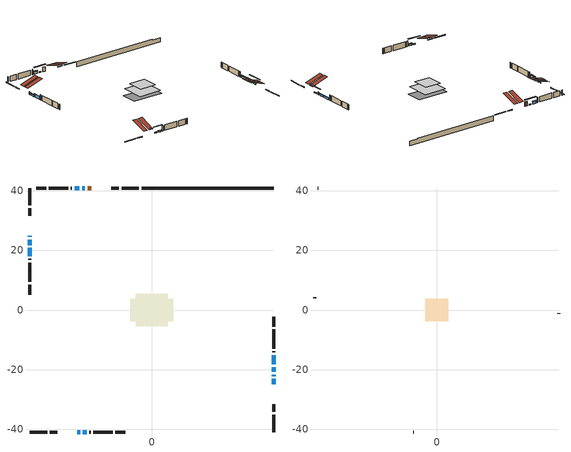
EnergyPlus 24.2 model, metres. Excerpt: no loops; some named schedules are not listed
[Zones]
conditioned space
 floor adiabatic (AdiabaticFloorConstruction): -5.39,-5.39 -5.39,5.39 5.39,5.39 5.39,-5.39 z0.43
 floor foundation (Slab1 construction): -7.28,-3.8 -7.28,3.8 7.28,3.8 7.28,-3.8 z-1.86
 wall outside (RimJoist1 construction): -4.28,40.95 -10.13,40.95 / -40.95,-40.95 -35.1,-40.95 / -40.95,40.95 -40.95,35.1 / 40.95,-40.95 40.95,-35.1 z0.43:0.73
 wall outside (RimJoist2 construction): -11.06,40.95 -13.52,40.95 / -34.17,-40.95 -31.71,-40.95 / -40.95,34.17 -40.95,31.71 / 40.95,-34.17 40.95,-31.71 z0.43:0.73
 wall outside (AdiabaticWallConstruction 1): -20.26,40.95 -21.53,40.95 z0.43:2.46
 wall outside (AdiabaticWallConstruction): -40.95,24.97 -40.95,24.54 / 40.95,-22.16 40.95,-21.73 z0.43:1.65; -40.95,23.61 -40.95,21.76 z0.43:1.24; 40.95,-24.97 40.95,-23.09 / -22.46,40.95 -23.4,40.95 / -24.97,-40.95 -24.03,-40.95 z0.43:0.89; 40.95,-20.81 40.95,-19.15 z0.43:1.27; 40.95,-18.23 40.95,-15.18 z0.43:1.19; -24.33,40.95 -25.88,40.95 z0.43:1.47; -23.1,-40.95 -21.83,-40.95 z0.43:1.07; -40.95,20.83 -40.95,18.11 z0.43:1.78
 wall outside (Wall1 construction): -26.8,40.95 -27.15,40.95 / -20.9,-40.95 -20.55,-40.95 / -40.95,17.18 -40.95,16.84 / 40.95,-14.25 40.95,-13.9 z0.43:2.87
 wall outside (Wall2 construction): -28.08,40.95 -34.54,40.95 / -19.63,-40.95 -13.17,-40.95 / -40.95,15.91 -40.95,9.45 / 40.95,-12.97 40.95,-6.52 z0.43:2.87
 wall outside (Wall3 construction): -35.47,40.95 -38.82,40.95 / -12.24,-40.95 -8.88,-40.95 / -40.95,8.52 -40.95,5.17 / 40.95,-5.59 40.95,-2.23 z0.43:2.87
 wall foundation (FoundationWall1 construction): -3.35,40.95,-1.86 -3.35,40.95,0.43 36.52,40.95,0.43 36.52,40.95,0.04 40.95,40.95,0.04 40.95,40.95,-1.86
 window (WindowConstruction 6): -40.95,24.97 -40.95,24.54 z0.43:1.65
 window (WindowConstruction 5): -40.95,23.61 -40.95,21.76 z0.43:1.24
 window (WindowConstruction 8): 40.95,-24.97 40.95,-23.09 z0.43:0.89
 window (WindowConstruction 9): -22.46,40.95 -23.4,40.95 z0.43:0.89
 window (WindowConstruction 10): -24.97,-40.95 -24.03,-40.95 z0.43:0.89
 window (WindowConstruction 7): 40.95,-22.16 40.95,-21.74 z0.43:1.65
 window (WindowConstruction): 40.95,-20.81 40.95,-19.16 z0.43:1.27
 window (WindowConstruction 1): 40.95,-18.23 40.95,-15.18 z0.43:1.19
 window (WindowConstruction 2): -24.33,40.95 -25.88,40.95 z0.43:1.47
 window (WindowConstruction 3): -23.1,-40.95 -21.83,-40.95 z0.43:1.06
 window (WindowConstruction 4): -40.95,20.83 -40.95,18.11 z0.43:1.78
 door (Door): -20.26,40.95 -21.53,40.95 z0.43:2.46
 ceiling adiabatic (AdiabaticFloorConstruction): 5.39,-5.39 5.39,5.39 -5.39,5.39 -5.39,-5.39 z0.43
 roof outside (Roof2 construction): -19.33,40.95,2.87 -19.33,33.38,5.39 -17.34,33.38,5.39 -17.34,40.95,2.87; -25.9,-40.95,2.87 -25.9,-33.38,5.39 -27.89,-33.38,5.39 -27.89,-40.95,2.87; -40.95,25.9,2.87 -33.38,25.9,5.39 -33.38,27.89,5.39 -40.95,27.89,2.87; 40.95,-25.9,2.87 33.38,-25.9,5.39 33.38,-27.89,5.39 40.95,-27.89,2.87
attic - vented
 floor to conditioned space (Floor1 construction Reversed): -3.83,-3.83 -3.83,3.83 3.83,3.83 3.83,-3.83 z2.87
 wall outside (Wall4 construction): -39.75,40.95 -40.02,40.95 / -7.95,-40.95 -7.69,-40.95 / -40.95,4.24 -40.95,3.97 / 40.95,-1.3 40.95,-1.04 z0.43:2.87
 roof outside (Roof1 construction): -16.41,40.95,2.87 -16.41,33.5,5.35 -14.45,33.5,5.35 -14.45,40.95,2.87; -28.82,-40.95,2.87 -28.82,-33.5,5.35 -30.78,-33.5,5.35 -30.78,-40.95,2.87; -40.95,28.82,2.87 -33.5,28.82,5.35 -33.5,30.78,5.35 -40.95,30.78,2.87; 40.95,-28.82,2.87 33.5,-28.82,5.35 33.5,-30.78,5.35 40.95,-30.78,2.87
shading: -40.95,21.56 -40.95,23.82 -41.36,23.82 -41.36,21.56 z1.44; 40.95,-20.45 40.95,-27.61 41.36,-27.61 41.36,-20.45 z3.53; -26.04,40.95 -19.82,40.95 -19.82,41.36 -26.04,41.36 z3.53; -21.39,-40.95 -27.61,-40.95 -27.61,-41.36 -21.39,-41.36 z3.53; 40.95,-18.95 40.95,-21.01 41.36,-21.01 41.36,-18.95 z1.47; 40.95,-14.98 40.95,-18.43 41.36,-18.43 41.36,-14.98 z1.39; -26.08,40.95 -24.13,40.95 -24.13,41.36 -26.08,41.36 z1.67; -21.63,-40.95 -23.3,-40.95 -23.3,-41.36 -21.63,-41.36 z1.27; -40.95,17.91 -40.95,21.03 -41.36,21.03 -41.36,17.91 z1.98
[Building]
Building 1: Terrain=Suburbs
[Site:Location]
Edmonton Intl AP_AB: Latitude {deg}=53.31; Longitude {deg}=-113.58; Time Zone {hr}=-7; Elevation {m}=723; Keep Site Location Information=Yes
[Site:GroundTemperature:Shallow]
-1.56185, -3.61833, -3.78302, -2.80711, 1.11059, 5.01004, 8.39065, 10.5322, 10.7141, 8.97234, 5.67794, 1.89811
[Site:WaterMainsTemperature]
Calculation Method=Schedule; Temperature Schedule=mains temperature schedule
[Material] Roughness=Rough; Thermal Absorptance=0.9
Name | Thickness {m} | Conductivity {W/m-K} | Density {kg/m3} | Specific Heat {J/kg-K} | Solar Absorptance | Visible Absorptance
asphalt or fiberglass shingles | 0.00635 | 0.162714 | 1121.4 | 1465.45 | 0.4 | 0.4
ceiling stud and cavity | 0.1397 | 0.0759208 | 65.682 | 1177.47 | 0.7 | 0.7
concrete 4.0 in. | 0.1016 | 1.803125 | 2242.8 | 837.4 | 0.7 | 0.7
concrete 8.0 in. | 0.2032 | 1.803125 | 2242.8 | 837.4 | 0.7 | 0.7
door material | 0.04445 | 0.053851 | 512.64 | 1214.23 | 0.7 | 0.7
exterior vertical ins | 0.0471996 | 0.029427 | 32.04 | 1214.23 | 0.7 | 0.7
floor covering | 0.0127 | 0.0433444 | 54.468 | 1339.84 | 0.6 | 0.6
floor rigid ins; wall rigid ins | 0.512978 | 0.029427 | 32.04 | 1214.23 | 0.7 | 0.7
floor stud and cavity | 0.1397 | 1.75129 | 37.0049 | 1207.88 | 0.7 | 0.7
furniture material conditioned space 1 | 0.1524 | 0.115458 | 640.8 | 1214.23 | 0.6 | 0.6
gypsum board | 0.0127 | 0.160291 | 801 | 837.4 | 0.6 | 0.6
gypsum board 1 | 0.0127 | 0.160291 | 801 | 837.4 | 0.7 | 0.7
osb sheathing 0.5 in. | 0.0127 | 0.115458 | 512.64 | 1214.23 | 0.7 | 0.7
osb sheathing 0.75 in. | 0.01905 | 0.115458 | 512.64 | 1214.23 | 0.7 | 0.7
osb sheathing 2.0 in. | 0.0508 | 0.115458 | 512.64 | 1214.23 | 0.7 | 0.7
rim joist stud and cavity | 0.0508 | 0.0314757 | 125.044 | 1163.47 | 0.6 | 0.6
rim joist stud and cavity 1 | 0.0508 | 0.0297552 | 125.044 | 1163.47 | 0.6 | 0.6
roof rigid ins | 0.051816 | 0.029427 | 32.04 | 1214.23 | 0.7 | 0.7
roof stud and cavity | 0.2032 | 1.67773 | 78.34581 | 1123.46 | 0.7 | 0.7
wall stud and cavity | 0.1397 | 0.135854 | 139.0536 | 1170.24 | 0.7 | 0.7
wall stud and cavity 1 | 0.1397 | 0.100811 | 139.0536 | 1170.24 | 0.7 | 0.7
wall stud and cavity 2 | 0.1397 | 0.0971095 | 139.0536 | 1170.24 | 0.7 | 0.7
wall stud and cavity 3 | 0.0889 | 6.1454 | 50.32683 | 1063.81 | 0.6 | 0.6
wall stud and cavity 4 | 0.0889 | 0.380278 | 52.3479 | 1209.89 | 0.7 | 0.7
wall stud and cavity 5 | 0.0889 | 0.391764 | 83.0341 | 1211.67 | 0.7 | 0.7
wood siding | 0.0254 | 0.102417 | 544.68 | 1172.36 | 0.4 | 0.4
wood siding 1 | 0.00254 | 0.102417 | 544.68 | 1172.36 | 0.4 | 0.4
wood siding 2; wood siding 3; wood siding 4 | 0.0254 | 0.102417 | 544.68 | 1172.36 | 0.7 | 0.7
[WindowMaterial:SimpleGlazingSystem]
Name | U-Factor {W/m2-K} | Solar Heat Gain Coefficient
WindowMaterial | 2.28483 | 0.55
WindowMaterial 1 | 2.319463 | 0.53
WindowMaterial 2 | 2.24224 | 0.57
WindowMaterial 3 | 2.51649 | 0.44
WindowMaterial 4 | 2.137767 | 0.61
WindowMaterial 5 | 2.28142 | 0.55
WindowMaterial 6 | 2.24451 | 0.39
WindowMaterial 7 | 5.32767 | 0.49
[Construction]
AdiabaticFloorConstruction: floor stud and cavity, floor rigid ins, osb sheathing 0.75 in., floor covering
AdiabaticWallConstruction: wood siding 3, wall rigid ins, wall stud and cavity 4, gypsum board
AdiabaticWallConstruction 1: wood siding 4, wall rigid ins, wall stud and cavity 4, gypsum board
Door: door material
Floor1 construction Reversed: gypsum board, ceiling stud and cavity
FoundationWall1 construction: concrete 8.0 in., gypsum board 1
furniture construction conditioned space 1: furniture material conditioned space 1
PartitionWallConstruction: gypsum board, wall stud and cavity 5, gypsum board
RimJoist1 construction: wood siding 2, osb sheathing 2.0 in., rim joist stud and cavity
RimJoist2 construction: wood siding 2, osb sheathing 2.0 in., rim joist stud and cavity 1
Roof1 construction: asphalt or fiberglass shingles
Roof2 construction: asphalt or fiberglass shingles, roof rigid ins, osb sheathing 0.75 in., roof stud and cavity, gypsum board
Slab1 construction: concrete 4.0 in.
Wall1 construction: wood siding, osb sheathing 0.5 in., wall stud and cavity, gypsum board
Wall2 construction: wood siding, osb sheathing 0.5 in., wall stud and cavity 1, gypsum board
Wall3 construction: wood siding, osb sheathing 0.5 in., wall stud and cavity 2, gypsum board
Wall4 construction: wood siding 1, wall stud and cavity 3
WindowConstruction: WindowMaterial
WindowConstruction 1: WindowMaterial 1
WindowConstruction 10; WindowConstruction 8; WindowConstruction 9: WindowMaterial 7
WindowConstruction 2: WindowMaterial 2
WindowConstruction 3: WindowMaterial 3
WindowConstruction 4: WindowMaterial 4
WindowConstruction 5: WindowMaterial 5
WindowConstruction 6; WindowConstruction 7: WindowMaterial 6
[Zone] Multiplier=1; Part of Total Floor Area=Yes
Name | Volume {m3}
attic - vented | 23.6002
conditioned space | 590.1
[Space]
Name | Zone | Volume {m3}
attic - vented 1 | attic - vented | 23.6002
conditioned space 1 | conditioned space | 590.1
[ZoneInfiltration:EffectiveLeakageArea]
infil attic - vented 1: Zone or Space=attic - vented 1; Schedule=Always On Discrete; Effective Air Leakage Area {cm2}=2035.83; Stack Coefficient=0.000342286; Wind Coefficient=1.25001e-05
[ZoneMixing]
whole house fan mix: Zone or Space=attic - vented; Schedule=Always On Continuous; Design Flow Rate Calculation Method=Flow/Zone; Design Flow Rate {m3/s}=0; Source Zone or Space=conditioned space
[SurfaceProperty:ExposedFoundationPerimeter]
Slab1: Exposed Perimeter Calculation Method=TotalExposedPerimeter; Total Exposed Perimeter {m}=44.299
[InternalMass] Zone or ZoneList=conditioned space; Space or SpaceList=conditioned space 1
Name | Construction | Surface Area {m2}
furniture mass conditioned space 1 | furniture construction conditioned space 1 | 90.76
partition wall mass | PartitionWallConstruction | 226.9
[Lights]
interior lighting: Zone or ZoneList or Space or SpaceList=conditioned space 1; Schedule=interior lighting schedule; Design Level Calculation Method=LightingLevel; Lighting Level {W}=343.2; Return Air Fraction=0; Fraction Radiant=0.6; Fraction Visible=0.2; Fraction Replaceable=1
[People]
occupants: Zone or ZoneList or Space or SpaceList=conditioned space 1; Number of People Schedule=occupants schedule; Number of People Calculation Method=People; Number of People=3; Fraction Radiant=0.314171; Sensible Heat Fraction=0.56303; Activity Level Schedule=occupants activity schedule; Carbon Dioxide Generation Rate {m3/s-W}=0; Enable ASHRAE 55 Comfort Warnings=No; Mean Radiant Temperature Calculation Type=EnclosureAveraged
[ElectricEquipment] Zone or ZoneList or Space or SpaceList=conditioned space 1; Design Level Calculation Method=EquipmentLevel
Name | Schedule | Design Level {W} | Fraction Latent | Fraction Radiant | Fraction Lost
clothes dryer | clothes dryer schedule | 140.772 | 0.015 | 0.081 | 0.85
clothes washer | clothes washer schedule | 32.1985 | 0.03 | 0.162 | 0.7
cooking range | cooking range schedule | 215.147 | 0.08 | 0.432 | 0.2
dishwasher | dishwasher schedule | 66.8632 | 0.3 | 0.18 | 0.4
fridge | fridge schedule | 72.9452 | 0 | 0.6 | 0
mech vent house fan | mech vent house fan schedule | 0 | 0 | 0 | 1
mech vent house fan cfis | mech vent house fan cfis schedule | 0 | 0 | 0 | 0
misc plug loads | misc plug loads schedule | 494.7 | 0.045 | 0.513 | 0.1
whole house fan | Always On Discrete | 0 | 0 | 0 | 1
[OtherEquipment] Zone or ZoneList or Space or SpaceList=conditioned space 1; Design Level Calculation Method=EquipmentLevel
Name | Fuel Type | Schedule | Design Level {W} | Fraction Latent | Fraction Radiant | Fraction Lost
clothes dryer 1 | Electricity | clothes dryer schedule | 0 | 0.015 | 0.081 | 0.85
cooking range 1 | Electricity | cooking range schedule | 0 | 0.08 | 0.432 | 0.2
general water use latent | None | general water use schedule | 62.594 | 1 | 0 | 0
general water use sensible | None | general water use schedule | -61.6891 | 0 | 0.6 | 0
mech vent house fan latent load | None | Always On Discrete | 0 | 1 | 0 | 0
mech vent house fan sensible load | None | Always On Discrete | 0 | 0 | 0 | 0
water heater energy adjustment1 | NaturalGas | Always On Discrete | 0.01 | 0 | 0 | 1
[ZoneInfiltration:DesignFlowRate] Zone or ZoneList or Space or SpaceList=conditioned space 1; Schedule=Always On Discrete; Design Flow Rate Calculation Method=Flow/Zone; Design Flow Rate {m3/s}=0
infil flow; natural vent flow; whole house fan flow
[AvailabilityManager:Scheduled]
furnace airloop Availability Manager: Schedule=Always On Discrete
[Foundation:Kiva]
Foundation Kiva 1: Initial Indoor Air Temperature {C}=18; Wall Height Above Grade {m}=0.429981; Wall Depth Below Slab {m}=0.2032; Custom Block Material Name 1=exterior vertical ins; Custom Block Depth 1 {m}=2.28999; Custom Block X Position 1 {m}=0.2159; Custom Block Z Position 1 {m}=0
[Foundation:Kiva:Settings]
Soil Conductivity {W/m-K}=0.849921; Soil Density {kg/m3}=1842.3; Soil Specific Heat {J/kg-K}=418.7; Ground Solar Absorptivity=0.9; Ground Thermal Absorptivity=0.9; Ground Surface Roughness {m}=0.03; Far-Field Width {m}=40; Deep-Ground Boundary Condition=ZeroFlux; Deep-Ground Depth {m}=40; Minimum Cell Dimension {m}=0.2; Maximum Cell Growth Coefficient=3; Simulation Timestep=Timestep
[Exterior:Lights]
exterior lighting: Schedule=exterior lighting schedule; Design Level {W}=75.6
[EnergyManagementSystem:GlobalVariable]
furnace_airloop_Fan_RTF
infil_program_Qfan
infil_program_Qinf
natural_vent_program_Qnv
natural_vent_program_Qwhf
[EnergyManagementSystem:Sensor]
Name | Output:Variable or Output:Meter Index Key | Output:Variable or Output:Meter
airflow_gain | infil flow | Infiltration Sensible Heat Gain Energy
airflow_gain_1 | natural vent flow | Infiltration Sensible Heat Gain Energy
airflow_gain_2 | whole house fan flow | Infiltration Sensible Heat Gain Energy
airflow_loss | infil flow | Infiltration Sensible Heat Loss Energy
airflow_loss_1 | natural vent flow | Infiltration Sensible Heat Loss Energy
airflow_loss_2 | whole house fan flow | Infiltration Sensible Heat Loss Energy
clg_load_cond |  | Cooling:EnergyTransfer:Zone:CONDITIONED SPACE
clg_sp_s; clg_sp_s_1 | cooling setpoint | Schedule Value
clothes_dryer_exhaust_0_sch_s | clothes dryer exhaust 0 schedule | Schedule Value
cool_season | cooling season schedule | Schedule Value
htg_load_cond |  | Heating:EnergyTransfer:Zone:CONDITIONED SPACE
htg_sp_s; htg_sp_s_1 | heating setpoint | Schedule Value
ig_ee_conv | clothes dryer | Electric Equipment Convective Heating Energy
ig_ee_conv_2 | cooking range | Electric Equipment Convective Heating Energy
ig_ee_conv_4 | fridge | Electric Equipment Convective Heating Energy
ig_ee_conv_5 | misc plug loads | Electric Equipment Convective Heating Energy
ig_ee_conv_6 | whole house fan | Electric Equipment Convective Heating Energy
ig_ee_rad | clothes dryer | Electric Equipment Radiant Heating Energy
ig_ee_rad_2 | cooking range | Electric Equipment Radiant Heating Energy
ig_ee_rad_4 | fridge | Electric Equipment Radiant Heating Energy
ig_ee_rad_5 | misc plug loads | Electric Equipment Radiant Heating Energy
ig_ee_rad_6 | whole house fan | Electric Equipment Radiant Heating Energy
ig_lgt_conv | interior lighting | Lights Convective Heating Energy
ig_lgt_rad | interior lighting | Lights Radiant Heating Energy
ig_lgt_vis | interior lighting | Lights Visible Radiation Heating Energy
ig_oe_conv | clothes dryer 1 | Other Equipment Convective Heating Energy
ig_oe_conv_1 | cooking range 1 | Other Equipment Convective Heating Energy
ig_oe_conv_2 | general water use latent | Other Equipment Convective Heating Energy
ig_oe_conv_3 | general water use sensible | Other Equipment Convective Heating Energy
ig_oe_conv_4 | water heater energy adjustment1 | Other Equipment Convective Heating Energy
ig_oe_rad | clothes dryer 1 | Other Equipment Radiant Heating Energy
ig_oe_rad_1 | cooking range 1 | Other Equipment Radiant Heating Energy
ig_oe_rad_2 | general water use latent | Other Equipment Radiant Heating Energy
ig_oe_rad_3 | general water use sensible | Other Equipment Radiant Heating Energy
ig_oe_rad_4 | water heater energy adjustment1 | Other Equipment Radiant Heating Energy
ig_ppl_conv | occupants | People Convective Heating Energy
ig_ppl_rad | occupants | People Radiant Heating Energy
im_conv | furniture mass conditioned space 1 | Surface Inside Face Convection Heat Gain Energy
im_conv_1 | partition wall mass | Surface Inside Face Convection Heat Gain Energy
im_ig | furniture mass conditioned space 1 | Surface Inside Face Internal Gains Radiation Heat Gain Energy
im_ig_1 | partition wall mass | Surface Inside Face Internal Gains Radiation Heat Gain Energy
im_lgt | furniture mass conditioned space 1 | Surface Inside Face Lights Radiation Heat Gain Energy
im_lgt_1 | partition wall mass | Surface Inside Face Lights Radiation Heat Gain Energy
im_sol | furniture mass conditioned space 1 | Surface Inside Face Solar Radiation Heat Gain Energy
im_sol_1 | partition wall mass | Surface Inside Face Solar Radiation Heat Gain Energy
im_surf | furniture mass conditioned space 1 | Surface Inside Face Net Surface Thermal Radiation Heat Gain Energy
im_surf_1 | partition wall mass | Surface Inside Face Net Surface Thermal Radiation Heat Gain Energy
mv_conv | mech vent house fan | Electric Equipment Convective Heating Energy
mv_conv_1 | mech vent house fan cfis | Electric Equipment Convective Heating Energy
mv_conv_2 | mech vent house fan latent load | Other Equipment Convective Heating Energy
mv_conv_3 | mech vent house fan sensible load | Other Equipment Convective Heating Energy
mv_rad | mech vent house fan | Electric Equipment Radiant Heating Energy
mv_rad_1 | mech vent house fan cfis | Electric Equipment Radiant Heating Energy
mv_rad_2 | mech vent house fan latent load | Other Equipment Radiant Heating Energy
mv_rad_3 | mech vent house fan sensible load | Other Equipment Radiant Heating Energy
natural_vent_s | natural vent schedule | Schedule Value
out_pb_s |  | Site Outdoor Air Barometric Pressure
out_wt_s |  | Site Outdoor Air Humidity Ratio
site_vw_s |  | Site Wind Speed
ss_back_out | Window1 | Surface Window Shortwave from Zone Back Out Window Heat Transfer Rate
ss_back_out_1 | Window10 | Surface Window Shortwave from Zone Back Out Window Heat Transfer Rate
ss_back_out_10 | Window9 | Surface Window Shortwave from Zone Back Out Window Heat Transfer Rate
ss_back_out_2 | Window11 | Surface Window Shortwave from Zone Back Out Window Heat Transfer Rate
ss_back_out_3 | Window13 | Surface Window Shortwave from Zone Back Out Window Heat Transfer Rate
ss_back_out_4 | Window14 | Surface Window Shortwave from Zone Back Out Window Heat Transfer Rate
ss_back_out_5 | Window2 | Surface Window Shortwave from Zone Back Out Window Heat Transfer Rate
ss_back_out_6 | Window3 | Surface Window Shortwave from Zone Back Out Window Heat Transfer Rate
ss_back_out_7 | Window4 | Surface Window Shortwave from Zone Back Out Window Heat Transfer Rate
ss_back_out_8 | Window6 | Surface Window Shortwave from Zone Back Out Window Heat Transfer Rate
ss_back_out_9 | Window7 | Surface Window Shortwave from Zone Back Out Window Heat Transfer Rate
ss_conv | Door1 | Surface Inside Face Convection Heat Gain Energy
ss_conv_1 | Window1 | Surface Inside Face Convection Heat Gain Energy
ss_conv_10 | Window7 | Surface Inside Face Convection Heat Gain Energy
ss_conv_11 | Window9 | Surface Inside Face Convection Heat Gain Energy
ss_conv_2 | Window10 | Surface Inside Face Convection Heat Gain Energy
ss_conv_3 | Window11 | Surface Inside Face Convection Heat Gain Energy
ss_conv_4 | Window13 | Surface Inside Face Convection Heat Gain Energy
ss_conv_5 | Window14 | Surface Inside Face Convection Heat Gain Energy
ss_conv_6 | Window2 | Surface Inside Face Convection Heat Gain Energy
ss_conv_7 | Window3 | Surface Inside Face Convection Heat Gain Energy
ss_conv_8 | Window4 | Surface Inside Face Convection Heat Gain Energy
ss_conv_9 | Window6 | Surface Inside Face Convection Heat Gain Energy
ss_ig | Door1 | Surface Inside Face Internal Gains Radiation Heat Gain Energy
ss_ig_1 | Window1 | Surface Inside Face Internal Gains Radiation Heat Gain Energy
ss_ig_10 | Window7 | Surface Inside Face Internal Gains Radiation Heat Gain Energy
ss_ig_11 | Window9 | Surface Inside Face Internal Gains Radiation Heat Gain Energy
ss_ig_2 | Window10 | Surface Inside Face Internal Gains Radiation Heat Gain Energy
ss_ig_3 | Window11 | Surface Inside Face Internal Gains Radiation Heat Gain Energy
ss_ig_4 | Window13 | Surface Inside Face Internal Gains Radiation Heat Gain Energy
ss_ig_5 | Window14 | Surface Inside Face Internal Gains Radiation Heat Gain Energy
ss_ig_6 | Window2 | Surface Inside Face Internal Gains Radiation Heat Gain Energy
ss_ig_7 | Window3 | Surface Inside Face Internal Gains Radiation Heat Gain Energy
ss_ig_8 | Window4 | Surface Inside Face Internal Gains Radiation Heat Gain Energy
ss_ig_9 | Window6 | Surface Inside Face Internal Gains Radiation Heat Gain Energy
ss_lgt | Door1 | Surface Inside Face Lights Radiation Heat Gain Energy
ss_sol | Door1 | Surface Inside Face Solar Radiation Heat Gain Energy
ss_surf | Door1 | Surface Inside Face Net Surface Thermal Radiation Heat Gain Energy
ss_surf_1 | Window1 | Surface Inside Face Net Surface Thermal Radiation Heat Gain Energy
ss_surf_10 | Window7 | Surface Inside Face Net Surface Thermal Radiation Heat Gain Energy
ss_surf_11 | Window9 | Surface Inside Face Net Surface Thermal Radiation Heat Gain Energy
ss_surf_2 | Window10 | Surface Inside Face Net Surface Thermal Radiation Heat Gain Energy
ss_surf_3 | Window11 | Surface Inside Face Net Surface Thermal Radiation Heat Gain Energy
ss_surf_4 | Window13 | Surface Inside Face Net Surface Thermal Radiation Heat Gain Energy
ss_surf_5 | Window14 | Surface Inside Face Net Surface Thermal Radiation Heat Gain Energy
ss_surf_6 | Window2 | Surface Inside Face Net Surface Thermal Radiation Heat Gain Energy
ss_surf_7 | Window3 | Surface Inside Face Net Surface Thermal Radiation Heat Gain Energy
ss_surf_8 | Window4 | Surface Inside Face Net Surface Thermal Radiation Heat Gain Energy
ss_surf_9 | Window6 | Surface Inside Face Net Surface Thermal Radiation Heat Gain Energy
ss_trans_in | Window1 | Surface Window Transmitted Solar Radiation Rate
ss_trans_in_1 | Window10 | Surface Window Transmitted Solar Radiation Rate
ss_trans_in_10 | Window9 | Surface Window Transmitted Solar Radiation Rate
ss_trans_in_2 | Window11 | Surface Window Transmitted Solar Radiation Rate
ss_trans_in_3 | Window13 | Surface Window Transmitted Solar Radiation Rate
ss_trans_in_4 | Window14 | Surface Window Transmitted Solar Radiation Rate
ss_trans_in_5 | Window2 | Surface Window Transmitted Solar Radiation Rate
ss_trans_in_6 | Window3 | Surface Window Transmitted Solar Radiation Rate
ss_trans_in_7 | Window4 | Surface Window Transmitted Solar Radiation Rate
ss_trans_in_8 | Window6 | Surface Window Transmitted Solar Radiation Rate
ss_trans_in_9 | Window7 | Surface Window Transmitted Solar Radiation Rate
ss_trans_out | Window1 | Surface Inside Face Initial Transmitted Diffuse Transmitted Out Window Solar Radiation Rate
ss_trans_out_1 | Window10 | Surface Inside Face Initial Transmitted Diffuse Transmitted Out Window Solar Radiation Rate
ss_trans_out_10 | Window9 | Surface Inside Face Initial Transmitted Diffuse Transmitted Out Window Solar Radiation Rate
ss_trans_out_2 | Window11 | Surface Inside Face Initial Transmitted Diffuse Transmitted Out Window Solar Radiation Rate
ss_trans_out_3 | Window13 | Surface Inside Face Initial Transmitted Diffuse Transmitted Out Window Solar Radiation Rate
ss_trans_out_4 | Window14 | Surface Inside Face Initial Transmitted Diffuse Transmitted Out Window Solar Radiation Rate
ss_trans_out_5 | Window2 | Surface Inside Face Initial Transmitted Diffuse Transmitted Out Window Solar Radiation Rate
ss_trans_out_6 | Window3 | Surface Inside Face Initial Transmitted Diffuse Transmitted Out Window Solar Radiation Rate
ss_trans_out_7 | Window4 | Surface Inside Face Initial Transmitted Diffuse Transmitted Out Window Solar Radiation Rate
ss_trans_out_8 | Window6 | Surface Inside Face Initial Transmitted Diffuse Transmitted Out Window Solar Radiation Rate
ss_trans_out_9 | Window7 | Surface Inside Face Initial Transmitted Diffuse Transmitted Out Window Solar Radiation Rate
s_conv | Floor1 | Surface Inside Face Convection Heat Gain Energy
s_conv_1 | FoundationWall1 | Surface Inside Face Convection Heat Gain Energy
s_conv_10 | RimJoist2:270 | Surface Inside Face Convection Heat Gain Energy
s_conv_11 | RimJoist2:90 | Surface Inside Face Convection Heat Gain Energy
s_conv_12 | Roof2:0 | Surface Inside Face Convection Heat Gain Energy
s_conv_13 | Roof2:180 | Surface Inside Face Convection Heat Gain Energy
s_conv_14 | Roof2:270 | Surface Inside Face Convection Heat Gain Energy
s_conv_15 | Roof2:90 | Surface Inside Face Convection Heat Gain Energy
s_conv_16 | Slab1 | Surface Inside Face Convection Heat Gain Energy
s_conv_17 | Wall1:0 | Surface Inside Face Convection Heat Gain Energy
s_conv_18 | Wall1:180 | Surface Inside Face Convection Heat Gain Energy
s_conv_19 | Wall1:270 | Surface Inside Face Convection Heat Gain Energy
s_conv_2 | inferred conditioned ceiling | Surface Inside Face Convection Heat Gain Energy
s_conv_20 | Wall1:90 | Surface Inside Face Convection Heat Gain Energy
s_conv_21 | Wall2:0 | Surface Inside Face Convection Heat Gain Energy
s_conv_22 | Wall2:180 | Surface Inside Face Convection Heat Gain Energy
s_conv_23 | Wall2:270 | Surface Inside Face Convection Heat Gain Energy
s_conv_24 | Wall2:90 | Surface Inside Face Convection Heat Gain Energy
